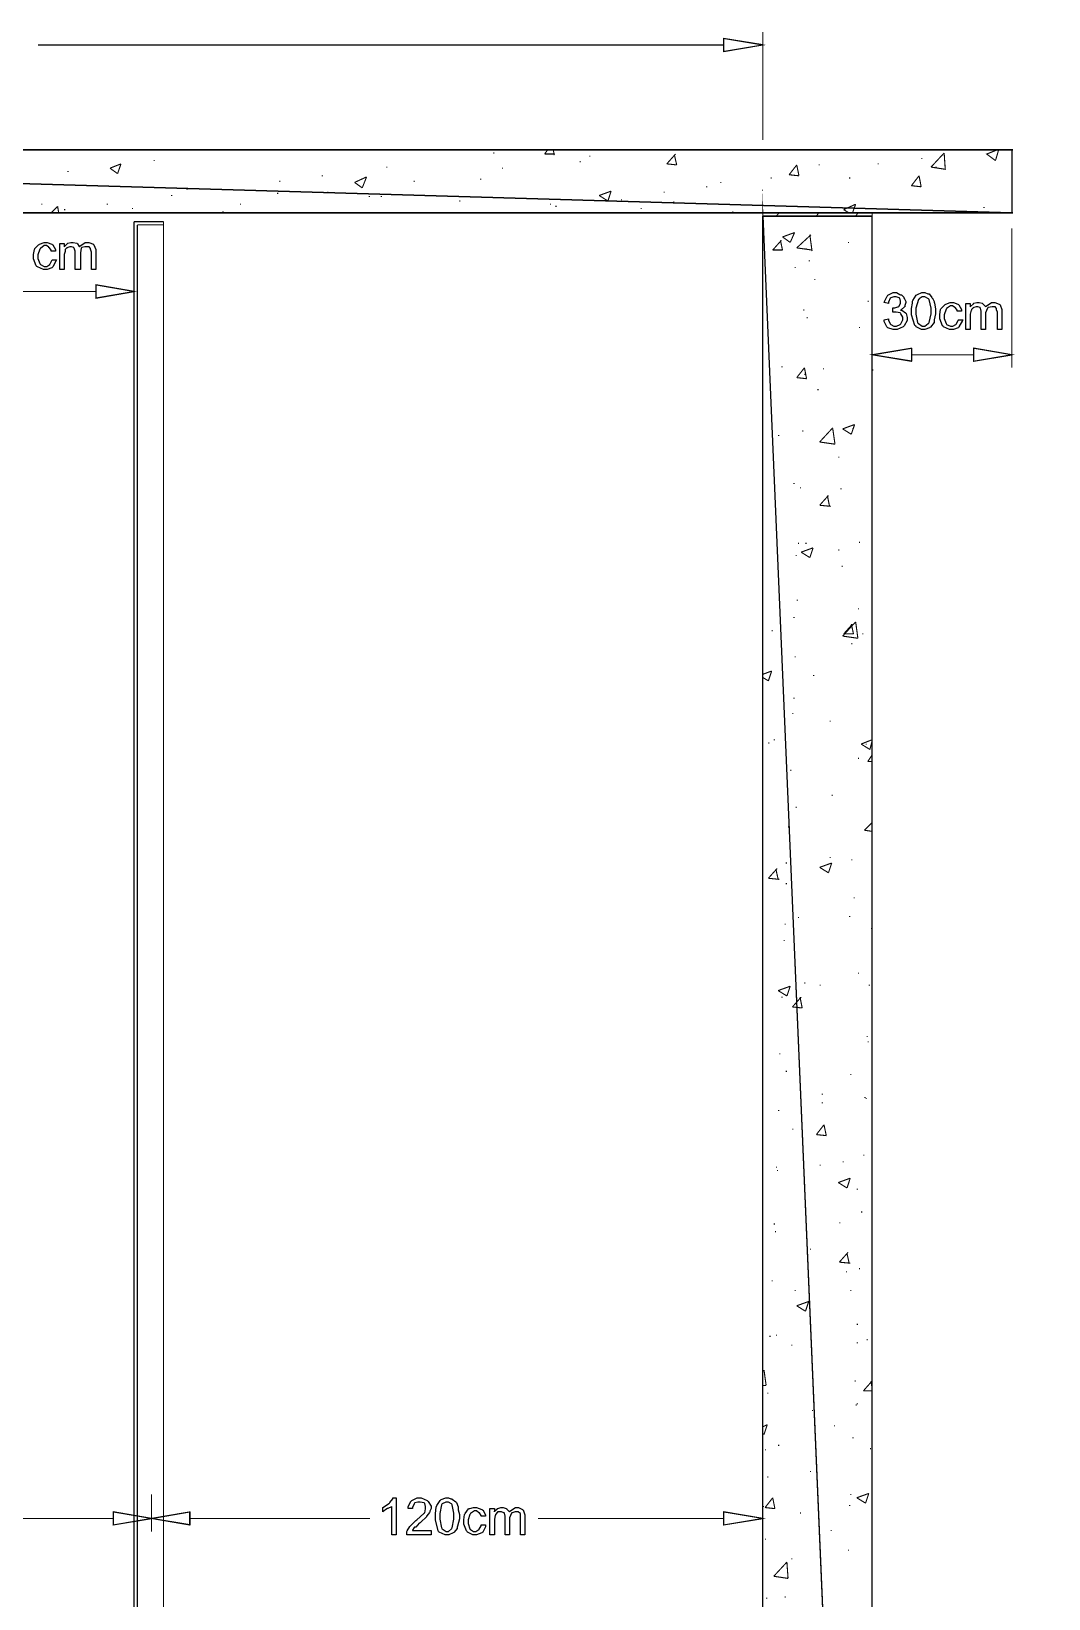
# Model space of a CAD drawing. Extents: x 219 to 1226, y 175 to 465.
# Drawn here: x 729.2 to 768.7, y 403.4 to 464.3 of the extents above; entities that cross this region are included whole.
import ezdxf

# ---------------------------------------------------------------- set-up
doc = ezdxf.new("R2010")
doc.units = 0
doc.header["$MEASUREMENT"] = 0
for name, color, linetype in [('C00-00-00-BLACK', 7, 'Continuous'), ('C00-7E-FF', 150, 'Continuous'), ('C93-95-97', 253, 'Continuous'), ('CFF-7E-00', 30, 'Continuous')]:
    doc.layers.add(name, color=color, linetype=linetype)

msp = doc.modelspace()

# ---------------------------------------------------------------- linework, layer by layer
at = {"layer": 'C00-00-00-BLACK', "const_width": 0.0423}
for points in [[(684.384, 459.741), (767.257, 459.741)], [(767.257, 459.741), (767.257, 457.283), (684.384, 457.283), (684.384, 459.741)], [(733.919, 459.318), (733.962, 459.318)], [(747.111, 459.614), (747.154, 459.614)], [(749.104, 459.572), (749.23, 459.741)], [(749.104, 459.572), (749.484, 459.572)], [(749.484, 459.529), (749.441, 459.741)], [(750.461, 459.276), (750.502, 459.276)], [(750.841, 459.488), (750.884, 459.488)], [(753.852, 459.191), (754.191, 459.572)], [(754.237, 459.149), (754.149, 459.529)], [(763.734, 459.402), (763.777, 459.402)], [(764.116, 459.065), (764.626, 459.614)], [(764.626, 459.614), (764.669, 458.979), (764.116, 459.065)], [(766.704, 459.741), (766.28, 459.572), (766.619, 459.318)], [(766.619, 459.318), (766.745, 459.741)], [(730.569, 458.895), (730.612, 458.895)], [(732.223, 459.022), (732.649, 459.191)], [(732.223, 459.022), (732.519, 458.81)], [(732.519, 458.81), (732.649, 459.191)], [(740.451, 458.726), (740.494, 458.726)], [(741.724, 458.469), (742.19, 458.683)], [(742.021, 458.257), (742.19, 458.683)], [(742.955, 459.065), (742.996, 459.065)], [(747.45, 459.022), (747.492, 459.022)], [(753.852, 459.191), (754.237, 459.149)], [(758.604, 458.767), (758.9, 459.149)], [(758.604, 458.767), (758.986, 458.726)], [(758.986, 458.726), (758.9, 459.149)], [(759.748, 459.149), (759.79, 459.149)], [(762.039, 459.191), (762.081, 459.191)], [(763.354, 458.341), (763.65, 458.726)], [(763.734, 458.3), (763.65, 458.726)], [(764.285, 459.065), (764.33, 459.065)], [(731.673, 458.341), (731.714, 458.341)], [(735.191, 458.214), (735.234, 458.214)], [(738.797, 458.511), (738.84, 458.511)], [(740.663, 458.087), (740.706, 458.087)], [(741.724, 458.469), (742.021, 458.257)], [(744.013, 458.511), (744.055, 458.511)], [(746.6, 458.599), (746.643, 458.599)], [(751.223, 457.961), (751.69, 458.13)], [(751.564, 457.748), (751.69, 458.13)], [(753.726, 458.087), (753.768, 458.087)], [(755.379, 458.3), (755.422, 458.3)], [(755.932, 458.469), (755.975, 458.469)], [(757.544, 458.172), (757.586, 458.172)], [(757.882, 458.64), (757.925, 458.64)], [(760.935, 458.64), (760.978, 458.64)], [(763.354, 458.341), (763.734, 458.3)], [(729.551, 457.622), (729.593, 457.622)], [(729.934, 457.283), (730.189, 457.538)], [(730.23, 457.283), (730.189, 457.538)], [(732.096, 457.622), (732.139, 457.622)], [(733.072, 457.452), (733.114, 457.452)], [(734.599, 457.961), (734.641, 457.961)], [(737.27, 457.622), (737.313, 457.622)], [(738.713, 458.045), (738.756, 458.045)], [(742.274, 457.918), (742.317, 457.918)], [(742.743, 457.918), (742.785, 457.918)], [(745.796, 457.748), (745.838, 457.748)], [(749.315, 457.622), (749.357, 457.622)], [(749.527, 457.538), (749.569, 457.538)], [(751.223, 457.961), (751.564, 457.748)], [(752.072, 457.791), (752.115, 457.791)], [(752.837, 457.452), (752.879, 457.452)], [(754.106, 457.707), (754.149, 457.707)], [(760.723, 457.411), (761.189, 457.622)], [(761.063, 457.283), (761.189, 457.622)], [(766.153, 457.495), (766.195, 457.495)], [(730.442, 457.411), (730.485, 457.411)], [(733.157, 358.052), (733.157, 456.945)], [(733.157, 456.945), (734.302, 456.945)], [(734.302, 358.052), (734.302, 456.945)], [(736.591, 457.325), (736.634, 457.325)], [(738.883, 457.283), (738.924, 457.283)], [(750.758, 457.283), (750.799, 457.283)], [(756.398, 457.325), (756.44, 457.325)], [(757.586, 457.283), (757.586, 358.052)], [(758.094, 457.156), (758.221, 457.283)], [(759.662, 457.156), (759.748, 457.283)], [(760.723, 457.411), (760.935, 457.283)], [(761.189, 457.156), (761.275, 457.283)], [(761.827, 358.052), (761.827, 457.283)], [(733.284, 361.189), (733.284, 456.817)], [(733.284, 456.817), (734.302, 456.817)], [(757.967, 455.841), (758.305, 456.222)], [(758.348, 455.841), (758.264, 456.222)], [(758.348, 456.35), (758.816, 456.521)], [(758.348, 456.35), (758.647, 456.138)], [(758.647, 456.138), (758.816, 456.521)], [(758.9, 455.925), (759.451, 456.434)], [(759.494, 455.799), (759.409, 456.434)], [(757.967, 455.841), (758.348, 455.841)], [(758.9, 455.925), (759.494, 455.841)], [(759.239, 455.884), (759.282, 455.884)], [(760.893, 456.138), (760.935, 456.138)], [(758.816, 455.163), (758.859, 455.163)], [(759.366, 455.418), (759.409, 455.418)], [(759.578, 454.699), (759.621, 454.699)], [(761.658, 453.849), (761.7, 453.849)], [(759.155, 453.51), (759.198, 453.51)], [(759.282, 453.213), (759.325, 453.213)], [(761.316, 452.833), (761.358, 452.833)], [(758.305, 451.306), (758.348, 451.306)], [(758.9, 450.883), (759.198, 451.264)], [(758.9, 450.883), (759.282, 450.84)], [(759.282, 450.84), (759.198, 451.264)], [(759.198, 451.01), (759.239, 451.01)], [(759.917, 451.222), (759.959, 451.222)], [(761.827, 451.179), (761.87, 451.179)], [(759.705, 450.414), (759.748, 450.414)], [(759.79, 448.381), (760.3, 448.933)], [(760.682, 448.89), (761.148, 449.06)], [(761.019, 448.68), (761.148, 449.06)], [(758.178, 448.637), (758.221, 448.637)], [(759.112, 448.807), (759.155, 448.807)], [(759.79, 448.381), (760.386, 448.295)], [(760.386, 448.295), (760.3, 448.89)], [(760.682, 448.89), (761.019, 448.68)], [(761.063, 448.89), (761.105, 448.89)], [(760.513, 447.787), (760.554, 447.787)], [(758.773, 446.771), (758.816, 446.771)], [(759.028, 446.602), (759.07, 446.602)], [(760.596, 446.56), (760.639, 446.56)], [(759.79, 445.922), (760.131, 446.302)], [(759.79, 445.922), (760.216, 445.88)], [(760.174, 445.88), (760.09, 446.302)], [(758.943, 444.441), (758.986, 444.441)], [(759.07, 444.099), (759.535, 444.268)], [(759.07, 444.099), (759.409, 443.887)], [(759.239, 444.441), (759.282, 444.441)], [(759.409, 443.887), (759.535, 444.268)], [(760.513, 444.183), (760.554, 444.183)], [(761.316, 444.482), (761.358, 444.482)], [(758.859, 443.972), (758.9, 443.972)], [(760.639, 443.549), (760.682, 443.549)], [(758.9, 442.233), (758.943, 442.233)], [(761.275, 441.896), (761.316, 441.896)], [(757.925, 441.048), (757.967, 441.048)], [(758.773, 441.557), (758.816, 441.557)], [(760.682, 440.837), (761.189, 441.387)], [(760.723, 440.921), (761.063, 441.303)], [(761.105, 440.921), (761.019, 441.303)], [(761.275, 440.752), (761.189, 441.387)], [(760.682, 440.837), (761.275, 440.752)], [(760.723, 440.921), (761.105, 440.921)], [(761.019, 440.541), (761.063, 440.541)], [(761.447, 440.921), (761.488, 440.921)], [(758.816, 440.03), (758.859, 440.03)], [(757.586, 439.353), (757.925, 439.48)], [(757.586, 439.225), (757.798, 439.098)], [(757.798, 439.098), (757.925, 439.48)], [(759.535, 439.31), (759.578, 439.31)], [(758.773, 438.421), (758.816, 438.421)], [(758.732, 437.826), (758.773, 437.826)], [(760.174, 437.53), (760.216, 437.53)], [(758.008, 436.809), (758.051, 436.809)], [(761.401, 436.641), (761.827, 436.809)], [(761.743, 436.429), (761.827, 436.768)], [(757.798, 436.683), (757.841, 436.683)], [(761.401, 436.641), (761.743, 436.429)], [(761.574, 436.641), (761.615, 436.641)], [(761.658, 435.96), (761.827, 436.214)], [(758.647, 435.621), (758.689, 435.621)], [(761.275, 436.087), (761.316, 436.087)], [(761.658, 435.96), (761.827, 435.96)], [(760.257, 434.648), (760.3, 434.648)], [(758.859, 434.18), (758.9, 434.18)], [(758.563, 433.418), (758.604, 433.418)], [(761.531, 433.291), (761.827, 433.587)], [(761.531, 433.291), (761.827, 433.248)], [(758.475, 432.018), (758.517, 432.018)], [(759.79, 431.848), (760.257, 432.018)], [(760.131, 431.638), (760.257, 432.018)], [(760.174, 432.233), (760.216, 432.233)], [(761.019, 432.144), (761.063, 432.144)], [(757.798, 431.425), (758.137, 431.807)], [(757.798, 431.425), (758.221, 431.382)], [(758.178, 431.382), (758.094, 431.764)], [(759.79, 431.848), (760.131, 431.638)], [(758.475, 431.215), (758.517, 431.215)], [(761.105, 430.663), (761.148, 430.663)], [(758.433, 429.645), (758.475, 429.645)], [(758.732, 430.026), (758.773, 430.026)], [(758.943, 429.898), (758.986, 429.898)], [(760.935, 429.941), (760.978, 429.941)], [(761.784, 429.475), (761.827, 429.475)], [(758.39, 429.01), (758.433, 429.01)], [(761.275, 427.738), (761.316, 427.738)], [(758.178, 427.06), (758.647, 427.229)], [(758.178, 427.06), (758.517, 426.849)], [(758.517, 426.849), (758.647, 427.229)], [(759.198, 427.356), (759.239, 427.356)], [(759.79, 427.272), (759.832, 427.272)], [(761.7, 427.272), (761.743, 427.272)], [(758.305, 426.806), (758.348, 426.806)], [(758.732, 426.424), (759.07, 426.806)], [(758.732, 426.424), (759.112, 426.383)], [(759.112, 426.383), (759.028, 426.806)], [(761.615, 425.279), (761.658, 425.279)], [(758.221, 424.602), (758.264, 424.602)], [(761.658, 425.067), (761.7, 425.067)], [(758.475, 423.922), (758.517, 423.922)], [(760.978, 423.795), (761.019, 423.795)], [(759.874, 423.033), (759.917, 423.033)], [(761.531, 422.906), (761.574, 422.906)], [(761.574, 422.864), (761.615, 422.864)], [(758.178, 422.398), (758.221, 422.398)], [(759.874, 422.694), (759.917, 422.694)], [(758.732, 421.676), (758.773, 421.676)], [(759.662, 421.463), (759.959, 421.845)], [(760.047, 421.422), (759.959, 421.845)], [(759.662, 421.463), (760.047, 421.422)], [(760.682, 420.405), (760.723, 420.405)], [(761.488, 420.66), (761.531, 420.66)], [(758.094, 420.194), (758.137, 420.194)], [(758.137, 420.067), (758.178, 420.067)], [(759.79, 420.278), (759.832, 420.278)], [(760.513, 419.599), (760.978, 419.768)], [(760.852, 419.387), (760.978, 419.768)], [(760.513, 419.599), (760.852, 419.387)], [(761.232, 419.344), (761.275, 419.344)], [(758.008, 417.989), (758.051, 417.989)], [(760.554, 418.032), (760.596, 418.032)], [(761.401, 418.455), (761.447, 418.455)], [(758.051, 417.69), (758.094, 417.69)], [(759.409, 417.014), (759.451, 417.014)], [(760.554, 416.505), (760.893, 416.887)], [(760.935, 416.464), (760.852, 416.844)], [(760.554, 416.505), (760.978, 416.464)], [(760.809, 416.125), (760.852, 416.125)], [(761.316, 416.252), (761.358, 416.252)], [(757.925, 415.783), (757.967, 415.783)], [(758.816, 415.403), (758.859, 415.403)], [(758.9, 414.81), (759.366, 414.978)], [(758.9, 414.81), (759.239, 414.598)], [(759.239, 414.598), (759.366, 414.978)], [(760.978, 415.403), (761.019, 415.403)], [(757.841, 413.622), (757.882, 413.622)], [(758.094, 413.664), (758.137, 413.664)], [(761.232, 414.09), (761.275, 414.09)], [(758.689, 413.283), (758.732, 413.283)], [(761.232, 413.368), (761.275, 413.368)], [(761.615, 413.494), (761.658, 413.494)], [(757.586, 412.266), (757.628, 412.309)], [(757.712, 411.714), (757.628, 412.309)], [(761.148, 411.886), (761.189, 411.886)], [(761.488, 411.503), (761.827, 411.886)], [(761.827, 411.587), (761.784, 411.886)], [(757.586, 411.714), (757.712, 411.714)], [(757.755, 411.417), (757.798, 411.417)], [(761.488, 411.503), (761.827, 411.503)], [(759.494, 410.741), (759.535, 410.741)], [(761.189, 410.952), (761.232, 410.952)], [(761.232, 410.994), (761.275, 410.994)], [(757.586, 410.106), (757.755, 410.19)], [(757.628, 409.807), (757.755, 410.19)], [(760.343, 410.148), (760.386, 410.148)], [(757.586, 409.849), (757.628, 409.807)], [(758.178, 409.384), (758.221, 409.384)], [(761.063, 409.68), (761.105, 409.68)], [(757.671, 409.214), (757.712, 409.214)], [(761.743, 409.257), (761.784, 409.257)], [(757.755, 408.156), (757.798, 408.156)], [(759.409, 408.367), (759.451, 408.367)], [(761.232, 407.348), (761.7, 407.518)], [(761.574, 407.137), (761.7, 407.518)], [(757.586, 407.009), (757.628, 407.009)], [(757.671, 406.968), (757.967, 407.348)], [(757.671, 406.968), (758.051, 406.925)], [(758.051, 406.925), (757.967, 407.348)], [(760.935, 407.052), (760.978, 407.052)], [(760.978, 407.475), (761.019, 407.475)], [(761.232, 407.348), (761.574, 407.137)], [(759.028, 406.756), (759.07, 406.756)], [(757.671, 405.737), (757.712, 405.737)], [(760.216, 406.079), (760.257, 406.079)], [(760.893, 405.314), (760.935, 405.314)], [(758.008, 404.297), (758.517, 404.848)], [(758.563, 404.213), (758.517, 404.848)], [(758.689, 404.975), (758.732, 404.975)], [(758.008, 404.297), (758.563, 404.213)], [(757.712, 403.448), (757.755, 403.448)], [(758.433, 403.491), (758.475, 403.491)]]:
    msp.add_lwpolyline(points, dxfattribs=at)
at = {"layer": 'C00-7E-FF', "const_width": 0.0423}
for points in [[(757.586, 460.123), (757.586, 464.319)], [(756.059, 463.811), (729.424, 463.811)], [(767.257, 456.69), (767.257, 451.264)], [(733.157, 452.748), (733.157, 454.699)], [(726.031, 454.23), (731.673, 454.23)], [(761.827, 450.501), (761.827, 452.28)], [(763.354, 451.772), (765.772, 451.772)], [(733.834, 407.475), (733.834, 406.036)], [(733.834, 407.475), (733.834, 406.036)], [(757.586, 407.137), (757.586, 406.036)], [(732.35, 406.545), (717.719, 406.545)], [(735.319, 406.545), (742.317, 406.545)], [(756.059, 406.545), (748.849, 406.545)]]:
    msp.add_lwpolyline(points, dxfattribs=at)
for points in [[(756.059, 464.064), (756.059, 463.557), (757.586, 463.811), (756.059, 464.064)], [(731.673, 454.487), (731.673, 453.975), (733.157, 454.23), (731.673, 454.487)], [(763.354, 452.026), (763.354, 451.518), (761.827, 451.772), (763.354, 452.026)], [(765.772, 452.026), (765.772, 451.518), (767.257, 451.772), (765.772, 452.026)], [(732.35, 406.798), (732.35, 406.29), (733.834, 406.545), (732.35, 406.798)], [(735.319, 406.798), (735.319, 406.29), (733.834, 406.545), (735.319, 406.798)], [(756.059, 406.798), (756.059, 406.29), (757.586, 406.545), (756.059, 406.798)]]:
    msp.add_lwpolyline(points, close=True, dxfattribs=at)
at = {"layer": 'C00-7E-FF'}
for points in [[(756.059, 464.064), (756.059, 463.557), (757.586, 463.811), (756.059, 464.064)], [(731.673, 454.487), (731.673, 453.975), (733.157, 454.23), (731.673, 454.487)], [(763.354, 452.026), (763.354, 451.518), (761.827, 451.772), (763.354, 452.026)], [(765.772, 452.026), (765.772, 451.518), (767.257, 451.772), (765.772, 452.026)], [(732.35, 406.798), (732.35, 406.29), (733.834, 406.545), (732.35, 406.798)], [(735.319, 406.798), (735.319, 406.29), (733.834, 406.545), (735.319, 406.798)], [(756.059, 406.798), (756.059, 406.29), (757.586, 406.545), (756.059, 406.798)]]:
    msp.add_lwpolyline(points, close=True, dxfattribs=at)
at = {"layer": 'C93-95-97', "const_width": 0.0423}
for points in [[(684.384, 459.741), (767.257, 459.741), (767.257, 457.283), (684.384, 459.741)], [(684.384, 459.741), (767.257, 459.741), (767.299, 459.741), (684.384, 459.741)], [(767.257, 457.283), (684.384, 457.283), (684.384, 459.741), (767.257, 457.283)], [(757.586, 457.156), (761.827, 358.052), (757.586, 358.052), (757.586, 457.156)], [(767.257, 457.283), (767.299, 457.283), (684.384, 457.283), (767.257, 457.283)], [(761.827, 457.156), (757.586, 457.156), (761.827, 358.052), (761.827, 457.156)], [(761.827, 457.156), (757.586, 457.156), (757.628, 457.156), (761.827, 457.156)]]:
    msp.add_lwpolyline(points, close=True, dxfattribs=at)
at = {"layer": 'C93-95-97'}
for points in [[(684.384, 459.741), (767.257, 459.741), (767.299, 459.741), (684.384, 459.741)], [(767.257, 457.283), (684.384, 457.283), (684.384, 459.741), (767.257, 457.283)], [(684.384, 459.741), (767.257, 459.741), (767.257, 457.283), (684.384, 459.741)], [(767.257, 457.283), (767.299, 457.283), (684.384, 457.283), (767.257, 457.283)], [(761.827, 457.156), (757.586, 457.156), (757.628, 457.156), (761.827, 457.156)], [(761.827, 457.156), (757.586, 457.156), (761.827, 358.052), (761.827, 457.156)], [(757.586, 457.156), (761.827, 358.052), (757.586, 358.052), (757.586, 457.156)]]:
    msp.add_lwpolyline(points, close=True, dxfattribs=at)
at = {"layer": 'CFF-7E-00'}
for points in [[(729.976, 455.46), (730.146, 455.46), (730.135, 455.428), (729.997, 455.185), (729.976, 455.163), (729.965, 455.154), (729.781, 455.079), (729.72, 455.079), (729.635, 455.079), (729.402, 455.185), (729.381, 455.206), (729.359, 455.228), (729.254, 455.498), (729.254, 455.588), (729.254, 455.662), (729.286, 455.863), (729.297, 455.884), (729.307, 455.906), (729.443, 456.044), (729.465, 456.054), (729.486, 456.065), (729.661, 456.138), (729.72, 456.138), (729.783, 456.138), (729.965, 456.065), (729.976, 456.054), (729.997, 456.044), (730.103, 455.861), (730.103, 455.799), (729.934, 455.799), (729.934, 455.83), (729.871, 455.925), (729.85, 455.925), (729.85, 455.947), (729.752, 456.011), (729.72, 456.011), (729.666, 456.011), (729.518, 455.906), (729.508, 455.884), (729.497, 455.874), (729.424, 455.66), (729.424, 455.588), (729.424, 455.515), (729.497, 455.313), (729.508, 455.292), (729.518, 455.282), (729.669, 455.206), (729.72, 455.206), (729.763, 455.206), (729.882, 455.282), (729.892, 455.292), (729.902, 455.303), (729.965, 455.439), (729.976, 455.46)], [(730.273, 455.079), (730.273, 456.095), (730.442, 456.095), (730.442, 455.968), (730.452, 455.979), (730.558, 456.085), (730.569, 456.095), (730.579, 456.106), (730.699, 456.138), (730.739, 456.138), (730.791, 456.138), (730.929, 456.106), (730.951, 456.095), (730.96, 456.085), (731.024, 455.979), (731.035, 455.968), (731.056, 455.99), (731.264, 456.138), (731.334, 456.138), (731.397, 456.138), (731.577, 456.065), (731.588, 456.054), (731.597, 456.044), (731.673, 455.861), (731.673, 455.799), (731.673, 455.079), (731.503, 455.079), (731.503, 455.715), (731.503, 455.757), (731.47, 455.874), (731.461, 455.884), (731.461, 455.906), (731.428, 455.958), (731.418, 455.968), (731.386, 455.968), (731.315, 455.968), (731.291, 455.968), (731.247, 455.968), (731.129, 455.936), (731.119, 455.925), (731.108, 455.916), (731.077, 455.734), (731.077, 455.672), (731.077, 455.079), (730.865, 455.079), (730.865, 455.757), (730.865, 455.8), (730.832, 455.916), (730.823, 455.925), (730.823, 455.936), (730.727, 455.968), (730.696, 455.968), (730.664, 455.968), (730.579, 455.936), (730.569, 455.925), (730.547, 455.925), (730.485, 455.863), (730.485, 455.841), (730.485, 455.789), (730.442, 455.669), (730.442, 455.629), (730.442, 455.079), (730.273, 455.079)], [(762.293, 453.129), (762.462, 453.172), (762.462, 453.12), (762.535, 452.971), (762.547, 452.96), (762.556, 452.95), (762.676, 452.876), (762.716, 452.876), (762.77, 452.876), (762.92, 452.95), (762.931, 452.96), (762.941, 452.971), (763.015, 453.122), (763.015, 453.172), (763.015, 453.226), (762.941, 453.362), (762.931, 453.383), (762.92, 453.394), (762.767, 453.426), (762.716, 453.426), (762.716, 453.426), (762.652, 453.426), (762.632, 453.426), (762.632, 453.595), (762.632, 453.595), (762.673, 453.595), (762.673, 453.595), (762.715, 453.595), (762.832, 453.628), (762.843, 453.638), (762.865, 453.649), (762.931, 453.767), (762.931, 453.806), (762.931, 453.849), (762.898, 453.966), (762.888, 453.975), (762.876, 453.986), (762.756, 454.018), (762.716, 454.018), (762.673, 454.018), (762.556, 453.986), (762.547, 453.975), (762.535, 453.966), (762.462, 453.816), (762.462, 453.764), (762.293, 453.806), (762.303, 453.839), (762.409, 454.051), (762.42, 454.061), (762.44, 454.083), (762.647, 454.188), (762.716, 454.188), (762.77, 454.188), (762.909, 454.115), (762.931, 454.103), (762.963, 454.103), (763.058, 454.009), (763.058, 453.975), (763.067, 453.966), (763.142, 453.846), (763.142, 453.806), (763.142, 453.806), (763.1, 453.68), (763.1, 453.638), (763.09, 453.628), (762.952, 453.521), (762.931, 453.51), (762.983, 453.51), (763.131, 453.405), (763.142, 453.383), (763.151, 453.373), (763.184, 453.223), (763.184, 453.172), (763.184, 453.099), (763.078, 452.898), (763.058, 452.876), (763.036, 452.855), (762.796, 452.748), (762.716, 452.748), (762.642, 452.748), (762.44, 452.823), (762.42, 452.833), (762.398, 452.855), (762.293, 453.062), (762.293, 453.129)], [(763.354, 453.468), (763.354, 453.563), (763.397, 453.779), (763.397, 453.849), (763.406, 453.881), (763.543, 454.083), (763.565, 454.103), (763.586, 454.115), (763.761, 454.188), (763.82, 454.188), (763.872, 454.188), (763.991, 454.145), (764.031, 454.145), (764.04, 454.135), (764.148, 453.998), (764.159, 453.975), (764.168, 453.966), (764.243, 453.846), (764.243, 453.806), (764.253, 453.785), (764.285, 453.548), (764.285, 453.468), (764.285, 453.364), (764.243, 453.125), (764.243, 453.045), (764.232, 453.025), (764.094, 452.844), (764.073, 452.833), (764.062, 452.812), (763.88, 452.748), (763.82, 452.748), (763.745, 452.748), (763.533, 452.855), (763.523, 452.876), (763.492, 452.908), (763.354, 453.329), (763.354, 453.468)], [(763.523, 453.468), (763.523, 453.352), (763.597, 453.025), (763.607, 453.002), (763.628, 452.982), (763.771, 452.876), (763.82, 452.876), (763.872, 452.876), (764.009, 452.982), (764.031, 453.002), (764.04, 453.025), (764.116, 453.358), (764.116, 453.468), (764.116, 453.586), (764.04, 453.913), (764.031, 453.934), (764.019, 453.945), (763.87, 454.018), (763.82, 454.018), (763.777, 454.018), (763.66, 453.945), (763.65, 453.934), (763.628, 453.913), (763.523, 453.58), (763.523, 453.468)], [(765.177, 453.129), (765.347, 453.129), (765.336, 453.098), (765.198, 452.855), (765.177, 452.833), (765.166, 452.823), (764.983, 452.748), (764.922, 452.748), (764.837, 452.748), (764.605, 452.855), (764.585, 452.876), (764.562, 452.898), (764.457, 453.166), (764.457, 453.256), (764.457, 453.331), (764.488, 453.532), (764.499, 453.552), (764.509, 453.574), (764.647, 453.712), (764.669, 453.722), (764.689, 453.733), (764.863, 453.806), (764.922, 453.806), (764.986, 453.806), (765.155, 453.733), (765.177, 453.722), (765.198, 453.712), (765.304, 453.53), (765.304, 453.468), (765.135, 453.468), (765.135, 453.5), (765.071, 453.595), (765.05, 453.595), (765.039, 453.606), (764.951, 453.679), (764.922, 453.679), (764.869, 453.679), (764.721, 453.574), (764.711, 453.552), (764.7, 453.543), (764.626, 453.328), (764.626, 453.256), (764.626, 453.183), (764.7, 452.982), (764.711, 452.96), (764.721, 452.95), (764.871, 452.876), (764.922, 452.876), (764.964, 452.876), (765.081, 452.95), (765.092, 452.96), (765.101, 452.971), (765.166, 453.109), (765.177, 453.129)], [(765.473, 452.748), (765.473, 453.764), (765.643, 453.764), (765.643, 453.638), (765.652, 453.649), (765.76, 453.755), (765.772, 453.764), (765.782, 453.776), (765.902, 453.806), (765.942, 453.806), (765.983, 453.806), (766.099, 453.776), (766.11, 453.764), (766.131, 453.755), (766.227, 453.649), (766.238, 453.638), (766.259, 453.66), (766.466, 453.806), (766.534, 453.806), (766.598, 453.806), (766.766, 453.733), (766.788, 453.722), (766.798, 453.712), (766.872, 453.53), (766.872, 453.468), (766.872, 452.748), (766.704, 452.748), (766.704, 453.383), (766.704, 453.426), (766.661, 453.521), (766.661, 453.552), (766.661, 453.574), (766.619, 453.623), (766.619, 453.638), (766.587, 453.638), (766.515, 453.638), (766.492, 453.638), (766.492, 453.638), (766.332, 453.606), (766.322, 453.595), (766.311, 453.586), (766.238, 453.404), (766.238, 453.341), (766.238, 452.748), (766.069, 452.748), (766.069, 453.426), (766.069, 453.468), (766.036, 453.586), (766.026, 453.595), (766.026, 453.606), (765.931, 453.638), (765.899, 453.638), (765.868, 453.638), (765.782, 453.606), (765.772, 453.595), (765.751, 453.595), (765.684, 453.532), (765.684, 453.51), (765.673, 453.5), (765.643, 453.35), (765.643, 453.299), (765.643, 452.748), (765.473, 452.748)], [(743.335, 405.909), (743.166, 405.909), (743.166, 407.009), (743.155, 407), (743.017, 406.936), (742.996, 406.925), (742.974, 406.916), (742.836, 406.809), (742.827, 406.798), (742.827, 406.968), (742.848, 406.979), (743.06, 407.128), (743.082, 407.137), (743.091, 407.159), (743.208, 407.301), (743.208, 407.348), (743.335, 407.348), (743.335, 405.909)], [(744.693, 406.079), (744.693, 405.909), (743.758, 405.909), (743.758, 405.941), (743.758, 406.013), (743.758, 406.036), (743.768, 406.058), (743.874, 406.227), (743.885, 406.247), (743.895, 406.258), (744.075, 406.439), (744.097, 406.459), (744.14, 406.491), (744.417, 406.735), (744.439, 406.756), (744.449, 406.767), (744.481, 406.918), (744.481, 406.968), (744.481, 407.01), (744.449, 407.128), (744.439, 407.137), (744.428, 407.148), (744.277, 407.179), (744.227, 407.179), (744.183, 407.179), (744.064, 407.148), (744.055, 407.137), (744.033, 407.117), (743.97, 406.973), (743.97, 406.925), (743.801, 406.925), (743.801, 407), (743.906, 407.212), (743.928, 407.221), (743.949, 407.243), (744.157, 407.348), (744.227, 407.348), (744.311, 407.348), (744.544, 407.243), (744.566, 407.221), (744.586, 407.201), (744.693, 407.027), (744.693, 406.968), (744.693, 406.927), (744.65, 406.831), (744.65, 406.798), (744.639, 406.778), (744.533, 406.64), (744.523, 406.629), (744.512, 406.608), (744.301, 406.397), (744.27, 406.375), (744.236, 406.355), (744.1, 406.206), (744.055, 406.206), (744.043, 406.196), (743.98, 406.09), (743.97, 406.079), (744.693, 406.079)], [(744.862, 406.629), (744.862, 406.724), (744.894, 406.989), (744.905, 407.009), (744.914, 407.042), (745.052, 407.243), (745.074, 407.264), (745.084, 407.275), (745.266, 407.348), (745.328, 407.348), (745.369, 407.348), (745.464, 407.305), (745.497, 407.305), (745.518, 407.296), (745.658, 407.19), (745.67, 407.179), (745.679, 407.158), (745.743, 406.99), (745.754, 406.968), (745.754, 406.884), (745.796, 406.694), (745.796, 406.629), (745.796, 406.524), (745.721, 406.238), (745.711, 406.206), (745.711, 406.154), (745.593, 406.005), (745.582, 405.993), (745.559, 405.984), (745.386, 405.909), (745.328, 405.909), (745.243, 405.909), (745.01, 406.016), (744.989, 406.036), (744.967, 406.068), (744.862, 406.49), (744.862, 406.629)], [(745.032, 406.629), (745.032, 406.513), (745.105, 406.185), (745.116, 406.163), (745.125, 406.142), (745.277, 406.036), (745.328, 406.036), (745.369, 406.036), (745.486, 406.142), (745.497, 406.163), (745.518, 406.185), (745.582, 406.519), (745.582, 406.629), (745.582, 406.746), (745.518, 407.074), (745.497, 407.094), (745.486, 407.106), (745.366, 407.179), (745.328, 407.179), (745.274, 407.179), (745.125, 407.117), (745.116, 407.094), (745.105, 407.074), (745.032, 406.741), (745.032, 406.629)], [(746.643, 406.29), (746.812, 406.29), (746.812, 406.217), (746.706, 406.016), (746.685, 405.993), (746.663, 405.984), (746.456, 405.909), (746.389, 405.909), (746.315, 405.909), (746.114, 406.016), (746.093, 406.036), (746.071, 406.058), (745.966, 406.327), (745.966, 406.417), (745.966, 406.491), (745.996, 406.692), (746.007, 406.713), (746.017, 406.735), (746.155, 406.916), (746.177, 406.925), (746.198, 406.936), (746.341, 406.968), (746.389, 406.968), (746.462, 406.968), (746.663, 406.893), (746.685, 406.882), (746.706, 406.873), (746.812, 406.691), (746.812, 406.629), (746.643, 406.629), (746.643, 406.661), (746.579, 406.756), (746.558, 406.756), (746.547, 406.767), (746.461, 406.841), (746.432, 406.841), (746.378, 406.841), (746.229, 406.735), (746.219, 406.713), (746.198, 406.703), (746.134, 406.488), (746.134, 406.417), (746.134, 406.344), (746.198, 406.142), (746.219, 406.12), (746.229, 406.111), (746.349, 406.036), (746.389, 406.036), (746.43, 406.036), (746.547, 406.111), (746.558, 406.12), (746.568, 406.131), (746.643, 406.251), (746.643, 406.29)], [(746.981, 405.909), (746.981, 406.925), (747.154, 406.925), (747.154, 406.798), (747.154, 406.83), (747.259, 406.916), (747.281, 406.925), (747.29, 406.936), (747.41, 406.968), (747.45, 406.968), (747.492, 406.968), (747.609, 406.936), (747.62, 406.925), (747.629, 406.916), (747.735, 406.809), (747.746, 406.798), (747.756, 406.83), (747.971, 406.968), (748.043, 406.968), (748.095, 406.968), (748.243, 406.893), (748.253, 406.882), (748.274, 406.873), (748.339, 406.691), (748.339, 406.629), (748.339, 405.909), (748.17, 405.909), (748.17, 406.586), (748.17, 406.618), (748.17, 406.689), (748.17, 406.713), (748.17, 406.735), (748.095, 406.789), (748.085, 406.798), (748.085, 406.798), (748.021, 406.798), (748, 406.798), (747.957, 406.798), (747.84, 406.767), (747.831, 406.756), (747.819, 406.746), (747.746, 406.564), (747.746, 406.502), (747.746, 405.909), (747.577, 405.909), (747.577, 406.586), (747.577, 406.629), (747.544, 406.746), (747.534, 406.756), (747.523, 406.767), (747.436, 406.798), (747.408, 406.798), (747.376, 406.798), (747.304, 406.798), (747.281, 406.798), (747.27, 406.789), (747.195, 406.702), (747.195, 406.671), (747.184, 406.662), (747.154, 406.51), (747.154, 406.459), (747.154, 405.909), (746.981, 405.909)]]:
    msp.add_lwpolyline(points, close=True, dxfattribs=at)

doc.saveas('drawing.dxf')
